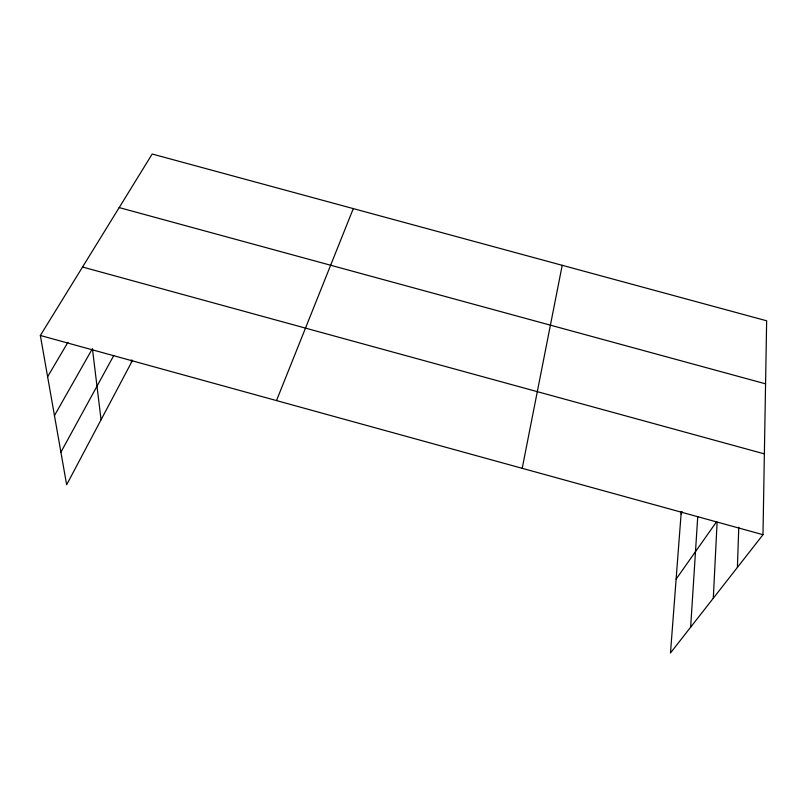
<?xml version="1.0" encoding="UTF-8"?>
<svg xmlns="http://www.w3.org/2000/svg" width="807" height="807" viewBox="0 0 807 807"><rect width="100%" height="100%" fill="white"/><g stroke="black" fill="none" stroke-linecap="round" stroke-linejoin="round"><path stroke-width="1.21" d="M681.279 511.487L670.486 652.974L762.988 534.698L766.65 320.793L152.2 154.026L40.35 335.48L66.648 484.775L132.6 360.225M737.396 567.422L738.778 527.233M713.297 598.239L717.11 522.119M690.641 627.21L697.742 516.551M522.2 468.312L562.207 265.301M276.508 400.585L353.295 208.599M60.908 452.182L113.757 355.544M54.462 415.585L92.432 348.644L101.057 419.801M47.613 376.718L67.939 342.289M681.098 513.968L682.429 511.91M676.125 579.123L716.455 521.897M119.184 207.581L765.571 383.829M82.546 267.016L764.37 453.887M40.35 335.48L762.988 534.698M131.248 359.962L131.44 362.414"/></g></svg>
